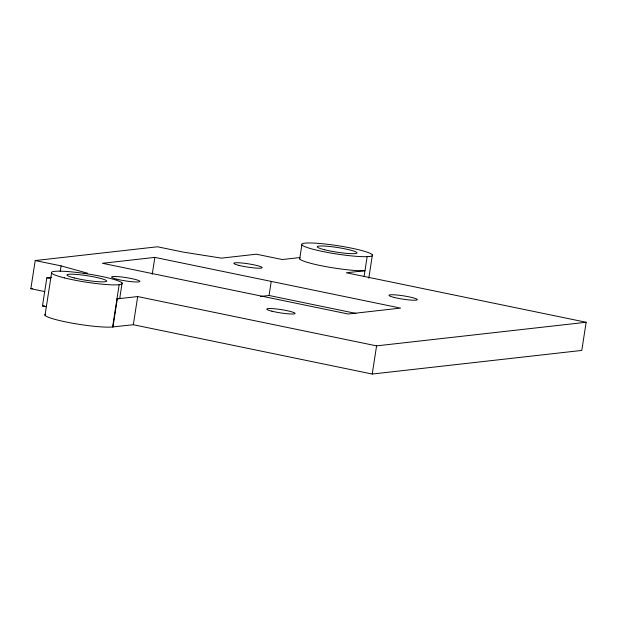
<?xml version="1.0" encoding="UTF-8"?>
<svg xmlns="http://www.w3.org/2000/svg" width="617" height="617" viewBox="0 0 617 617"><rect width="100%" height="100%" fill="white"/><g stroke="black" fill="none" stroke-linecap="round" stroke-linejoin="round"><path stroke-width="0.93" d="M44.702 291.571L30.85 288.717L35.208 260.551L157.451 246.777L183.318 252.114L221.464 258.137L256.394 254.196L282.254 259.541L299.854 257.551M46.167 306.734L42.473 305.97L46.83 277.804L51.573 277.272M45.018 315.318L51.558 273.069M60.204 271.519L61.075 265.888L35.208 260.551M45.296 314.254A35.871 4.188 8.8 0 0 70.083 322.776A35.871 4.188 8.8 0 0 112.618 326.948L119.158 284.707M112.95 327.018L117.315 298.859L137.684 296.561L376.586 345.875L586.15 322.267L581.792 350.425L372.228 374.041L133.326 324.727L112.618 326.948M122.104 282.995L119.929 297.07A35.871 4.188 8.8 0 1 116.983 298.79L117.315 298.859M133.326 324.727L137.684 296.561M152.237 274.287L154.859 257.389L400.556 308.099L348.165 314.007L102.468 263.289L154.859 257.389M260.49 296.453L269.058 295.489L271.241 281.406M299.685 258.955L301.867 244.872M364.107 276.316L367.161 256.603M368.781 278.259L372.413 254.79M372.228 374.041L376.586 345.875M83.789 273.647L87.583 273.215L61.075 265.888M30.85 288.717L32.763 288.501M42.473 305.97L44.37 305.762M586.15 322.267L346.392 272.776L364.979 270.678L362.418 270.786A35.871 4.188 8.8 0 1 320.408 265.557A35.871 4.188 8.8 0 1 299.962 257.891M269.058 295.489L355.901 313.413M46.83 277.804L50.525 278.568M369.467 256.502L364.601 256.703A35.871 4.188 8.8 0 1 305.214 246.8A35.871 4.188 8.8 0 1 336.666 245.527A35.871 4.188 8.8 0 1 369.467 256.502M64.407 277.889A35.871 4.188 8.8 0 0 121.827 284.051A35.871 4.188 8.8 0 0 74.264 272.151A35.871 4.188 8.8 0 0 64.407 277.889M74.271 277.951A20.083 2.345 8.8 0 0 106.425 281.406A20.083 2.345 8.8 0 0 79.794 274.742A20.083 2.345 8.8 0 0 74.271 277.951M324.581 249.754A20.083 2.345 8.8 0 0 356.734 253.201A20.083 2.345 8.8 0 0 330.103 246.538A20.083 2.345 8.8 0 0 324.581 249.754M116.76 279.177A14.345 1.674 8.8 0 0 139.727 281.645A14.345 1.674 8.8 0 0 120.701 276.886A14.345 1.674 8.8 0 0 116.76 279.177M239.003 265.403A14.345 1.674 8.8 0 0 261.97 267.871A14.345 1.674 8.8 0 0 242.944 263.112A14.345 1.674 8.8 0 0 239.003 265.403M271.943 311.207A14.345 1.674 8.8 0 0 294.911 313.675A14.345 1.674 8.8 0 0 275.884 308.916A14.345 1.674 8.8 0 0 271.943 311.207M394.186 297.433A14.345 1.674 8.8 0 0 417.154 299.901A14.345 1.674 8.8 0 0 398.127 295.142A14.345 1.674 8.8 0 0 394.186 297.433"/></g></svg>
